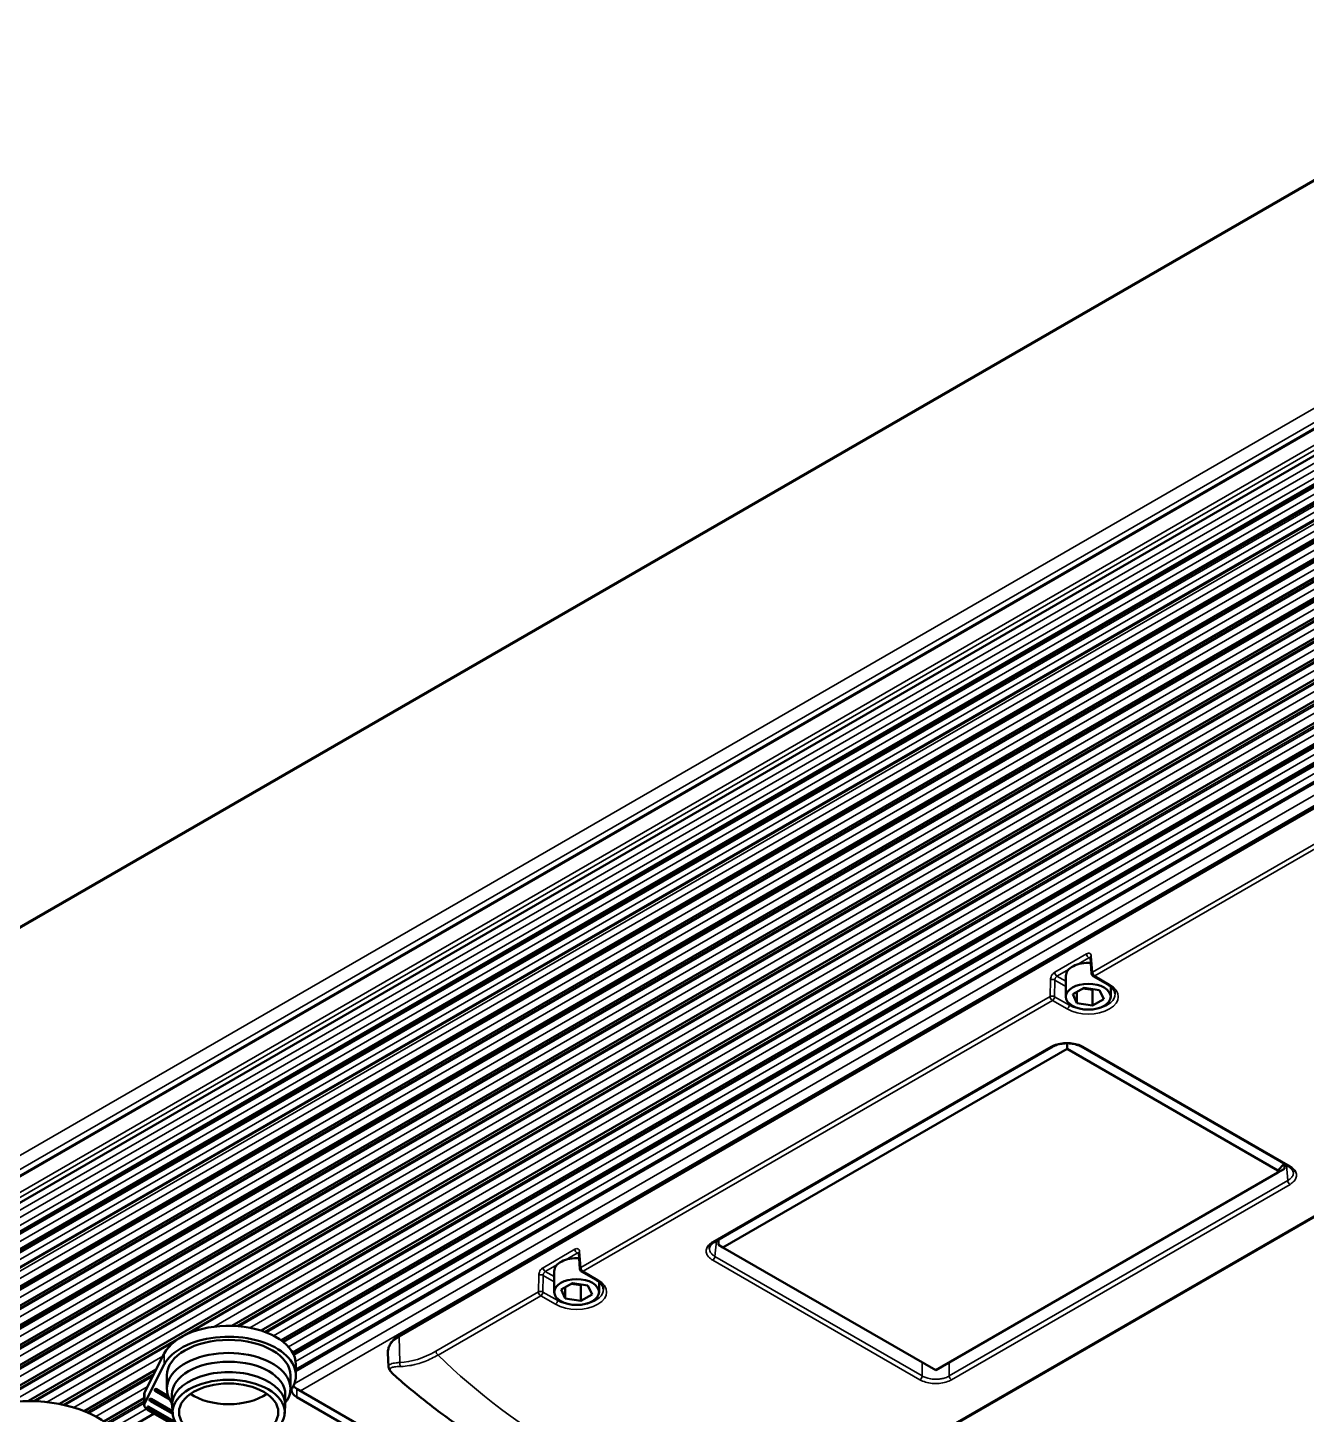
# Model space of a CAD drawing. Header units: millimetres. Extents: x 0 to 3000, y 0 to 3000.
# Drawn here: x 499.4 to 699.1, y 605.4 to 822 of the extents above; entities that cross this region are included whole.
import ezdxf

# ---------------------------------------------------------------- set-up
doc = ezdxf.new("R2010")
doc.units = ezdxf.units.MM
doc.layers.add('Visible (ANSI)', color=7, linetype='Continuous', lineweight=50)
doc.layers.add('Visible Narrow (ANSI)', color=7, linetype='Continuous', lineweight=35)

msp = doc.modelspace()

# ---------------------------------------------------------------- linework, layer by layer
at = {"layer": 'Visible (ANSI)'}
for p, q in [((1051.4966, 1000.8767), (345.804, 593.4449)), ((345.9632, 593.633), (1051.6558, 1001.0647)), ((1054.0235, 963.5751), (346.9168, 555.3268)), ((1053.3424, 958.9823), (346.5633, 550.9233)), ((1053.0309, 954.2989), (346.2936, 546.2639)), ((1052.9137, 951.4911), (346.1809, 543.4588)), ((1052.8455, 948.6208), (346.1149, 540.5897)), ((1052.8443, 948.5341), (345.9653, 540.4174)), ((1052.8285, 945.5993), (346.1933, 537.6233)), ((1052.8648, 942.6194), (346.2588, 534.6602)), ((1052.9531, 939.6247), (346.3639, 531.6753)), ((1053.0925, 936.6155), (346.5087, 528.6691)), ((1053.3085, 933.6072), (346.6931, 525.6426)), ((1053.6608, 930.6351), (492.1819, 606.4651)), ((1054.0178, 927.6239), (499.57, 607.5133)), ((863.0936, 814.1354), (504.4047, 607.0463)), ((844.7467, 800.2145), (531.317, 619.2558)), ((842.9061, 795.7425), (535.9156, 618.5015)), ((844.4601, 793.3394), (539.0159, 616.9911)), ((847.0026, 791.8917), (540.7925, 615.1012)), ((849.1876, 790.2033), (541.322, 612.4571)), ((557.5483, 617.8035), (847.7698, 785.3629)), ((665.392, 676.7417), (665.5805, 674.2713)), ((665.519, 677.0906), (665.5192, 677.0905)), ((661.5663, 673.9273), (661.5663, 670.6613)), ((665.8291, 673.8763), (668.1284, 672.5488)), ((662.6514, 671.0349), (664.4192, 672.0555)), ((663.2985, 671.4084), (663.2985, 669.6407)), ((665.7133, 671.7166), (664.2297, 671.9461)), ((666.834, 671.6819), (664.4192, 672.0555)), ((665.9028, 671.826), (665.7133, 671.7166)), ((665.7133, 671.7166), (665.7133, 669.2671)), ((667.4811, 670.2877), (666.834, 671.6819)), ((668.5663, 672.2504), (668.5663, 670.6613)), ((662.6514, 671.0349), (663.2985, 669.6407)), ((663.2985, 669.6407), (665.7133, 669.2671)), ((667.4811, 670.2877), (665.7133, 669.2671)), ((606.6615, 632.3409), (659.5214, 662.8595)), ((661.7429, 663.3536), (661.6906, 663.3838)), ((661.7951, 663.3838), (661.7429, 663.3536)), ((661.7429, 662.5371), (661.7429, 663.3536)), ((663.9643, 662.8595), (696.3181, 644.1801)), ((608.0027, 631.5103), (661.7429, 662.5371)), ((661.7429, 662.5371), (694.684, 643.5186)), ((694.684, 643.5186), (695.6668, 644.5561)), ((694.684, 643.1804), (695.684, 643.7577)), ((694.684, 643.5186), (694.684, 643.1804)), ((695.684, 644.5462), (695.684, 643.7577)), ((697.0899, 643.2465), (697.0899, 643.2464)), ((635.9967, 599.1246), (709.2754, 641.4321)), ((694.684, 643.1804), (641.2368, 612.3226)), ((607.2956, 632.707), (607.2956, 631.9185)), ((585.489, 630.6097), (585.6775, 628.1392)), ((585.6159, 630.9585), (585.6161, 630.9585)), ((605.8897, 631.4072), (605.8897, 631.4073)), ((608.0027, 631.5103), (607.2956, 631.9185)), ((641.2368, 612.3226), (608.0027, 631.5103)), ((581.6632, 627.7952), (581.6632, 624.5292)), ((582.7484, 624.9028), (584.5161, 625.9234)), ((586.931, 625.5498), (584.5161, 625.9234)), ((585.926, 627.7443), (588.2254, 626.4167)), ((588.6632, 626.1183), (588.6632, 624.5292)), ((582.7484, 624.9028), (583.3954, 623.5086)), ((583.3954, 625.2764), (583.3954, 623.5086)), ((585.8102, 625.5845), (584.3267, 625.814)), ((585.9997, 625.6939), (585.8102, 625.5845)), ((585.8102, 625.5845), (585.8102, 623.135)), ((587.578, 624.1556), (585.8102, 623.135)), ((587.578, 624.1556), (586.931, 625.5498)), ((583.3954, 623.5086), (585.8102, 623.135)), ((520.7434, 614.909), (517.718, 608.9607)), ((517.718, 607.246), (520.7434, 613.1944)), ((541.322, 613.2003), (541.322, 611.4857)), ((555.7874, 612.8675), (555.6947, 615.0328)), ((519.4776, 612.4203), (508.2481, 605.9369)), ((521.172, 609.4444), (521.172, 611.4857)), ((540.472, 609.4444), (540.472, 611.4857)), ((517.637, 608.6353), (517.637, 606.9207)), ((519.2888, 609.1546), (519.2888, 609.3179)), ((519.3164, 609.3715), (519.3164, 609.2082)), ((521.6189, 607.7687), (519.3386, 609.0852)), ((519.5295, 609.3587), (521.3817, 608.2894)), ((519.5295, 609.1954), (521.4674, 608.0766)), ((541.4947, 609.4063), (553.4494, 602.5042)), ((517.637, 607.9483), (511.3408, 604.3132)), ((518.1292, 606.4112), (518.1292, 606.5745)), ((518.1568, 606.6281), (518.1568, 606.4648)), ((518.3699, 606.6153), (522.3792, 604.3005)), ((518.3699, 606.452), (522.3792, 604.1372)), ((518.4686, 607.6277), (518.4686, 607.791)), ((518.4962, 607.8447), (518.4962, 607.6814)), ((522.0846, 605.4994), (518.5184, 607.5583)), ((518.7093, 607.8319), (522.0492, 605.9036)), ((518.7093, 607.6686), (522.0642, 605.7316)), ((521.972, 606.9133), (521.972, 608.5463)), ((522.0832, 605.5151), (521.9833, 606.6552)), ((539.5609, 605.5151), (539.6607, 606.6552)), ((539.672, 606.9133), (539.672, 608.5463)), ((541.4947, 608.0999), (553.4494, 601.1978)), ((519.191, 605.5452), (513.5543, 602.2908)), ((522.1883, 604.027), (518.179, 606.3418)), ((518.2228, 606.1042), (521.4943, 604.2154))]:
    msp.add_line(p, q, dxfattribs=at)
for centre in [(666.0791, 674.3093), (586.176, 628.1773)]:
    msp.add_arc(centre, 0.5, 184.362977, 240, dxfattribs=at)
for centre, major_axis, ratio, start_param, end_param in [((665.0663, 673.9273), (-3.5, 0), 0.57735027, 4.60150496, 6.28318531), ((665.0662, 673.9272), (-3.5001, 0), 0.57735027, 3.71027011, 3.71027509), ((584.3147, 651.6185), (-2.15, 0), 0.57735027, 4.46187659, 4.46193867), ((584.3146, 651.6185), (-2.15, 0), 0.57735027, 0.25045004, 0.25051213), ((585.1632, 627.7952), (-3.5, 0), 0.57735027, 4.60150496, 6.28318531), ((585.1631, 627.7952), (-3.5001, 0), 0.57735027, 3.71027011, 3.71027509), ((530.822, 613.2003), (10.5, 0), 0.57735027, 0, 2.85597355), ((530.822, 611.4857), (-10.5, 0), 0.57735027, 2.73111873, 5.99756621), ((530.822, 609.4444), (-9.65, 0), 0.57735027, 2.73153652, 6.69324144), ((530.822, 611.4857), (9.65, 0), 0.57735027, 0, 3.14159265), ((530.822, 608.5463), (8.85, 0), 0.57735027, 0, 3.14159265), ((530.822, 606.9133), (-8.85, 0), 0.57735027, 3.09106353, 6.33371443), ((557.1375, 611.8231), (-0.3318, -0.374), 0.68433162, 6.28067166, 6.2831853), ((519.637, 608.6353), (-2, 0), 0.57735027, 5.99756621, 6.28318531), ((519.4588, 609.1546), (-0.17, 0), 0.57735027, 5.70515248, 7.06858347), ((519.4588, 609.3179), (-0.17, 0), 0.57735027, 5.70515239, 6.28318531), ((519.4093, 609.2893), (-0.17, 0), 0.57735027, 3.92699082, 5.29042189), ((519.4093, 609.126), (0.17, 0), 0.57735027, 0.78539816, 2.14882902), ((530.822, 611.4857), (-7.75, 0), 0.57735027, 0.6927778, 2.44881485), ((543.616, 609.3247), (-3, 0), 0.57735027, 0.01385224, 0.78539816), ((543.616, 610.6311), (-3, 0), 0.57735027, 0.46509371, 0.78539816), ((499.4618, 598.5646), (15.5, 0), 0.57735027, 0, 2.35619449), ((519.637, 606.9207), (-2, 0), 0.57735027, 5.99756621, 7.06858347), ((518.2992, 606.4112), (-0.17, 0), 0.57735027, 5.70515248, 7.06858347), ((518.2992, 606.5745), (-0.17, 0), 0.57735027, 5.70515239, 6.28318531), ((518.2497, 606.5459), (-0.17, 0), 0.57735027, 3.92699082, 5.29042189), ((518.2497, 606.3826), (0.17, 0), 0.57735027, 0.78539816, 2.14882902), ((518.6386, 607.6277), (-0.17, 0), 0.57735027, 5.70515261, 7.06858347), ((518.6386, 607.791), (-0.17, 0), 0.57735027, 5.70515239, 6.28318531), ((518.5891, 607.7625), (-0.17, 0), 0.57735027, 3.92699082, 5.29042189), ((518.5891, 607.5992), (0.17, 0), 0.57735027, 0.78539816, 2.14882915)]:
    msp.add_ellipse(centre, major_axis=major_axis, ratio=ratio, start_param=start_param, end_param=end_param, dxfattribs=at)
for centre, major_axis in [((665.0663, 670.6613), (-3.5, 0)), ((585.1632, 624.5292), (-3.5, 0)), ((530.822, 605.7702), (8.75, 0)), ((530.822, 605.7702), (7.75, 0))]:
    msp.add_ellipse(centre, major_axis=major_axis, ratio=0.57735027, dxfattribs=at)
for points in [[(664.9874, 677.4255), (664.9871, 677.4254), (664.9869, 677.4254), (664.9866, 677.4254)], [(585.0843, 631.2934), (585.0841, 631.2934), (585.0838, 631.2934), (585.0835, 631.2934)], [(555.7875, 612.8638), (555.7875, 612.8639), (555.7875, 612.864), (555.7875, 612.864)]]:
    msp.add_open_spline(points, degree=3, dxfattribs=at)
for points, knots in [([(665.392, 676.7417), (665.3901, 676.7673), (665.386, 676.7861), (665.3804, 676.8043), (665.3787, 676.8077), (665.3787, 676.8077)], [0, 0, 0, 0, 0.0148814971, 0.0148814971, 0.0259475881, 0.0259475881, 0.0259475881, 0.0259475881]), ([(669.2482, 671.1377), (669.2423, 671.2295), (669.2246, 671.3219), (669.1629, 671.5102), (669.1189, 671.6062), (669.0014, 671.8002), (668.9278, 671.8982), (668.7501, 672.0924), (668.646, 672.1886), (668.4084, 672.3744), (668.275, 672.4642), (668.1284, 672.5488)], [5.534853527, 5.534853527, 5.534853527, 5.534853527, 5.684519883, 5.684519883, 5.834186239, 5.834186239, 5.983852595, 5.983852595, 6.133518951, 6.133518951, 6.283185307, 6.283185307, 6.283185307, 6.283185307]), ([(663.9643, 662.8595), (663.7579, 662.9787), (663.5107, 663.0851), (662.9733, 663.251), (662.6767, 663.3126), (662.0631, 663.3839), (661.7381, 663.3931), (661.104, 663.3563), (660.787, 663.3092), (660.2054, 663.1664), (659.9334, 663.0689), (659.6384, 662.9243), (659.5784, 662.8924), (659.5214, 662.8595)], [0, 0, 0, 0, 0.093106572, 0.093106572, 0.186131857, 0.186131857, 0.281347348, 0.281347348, 0.377445458, 0.377445458, 0.473120731, 0.473120731, 0.498843306, 0.498843306, 0.498843306, 0.498843306]), ([(697.0899, 643.2465), (697.0814, 643.3399), (697.0533, 643.437), (696.9542, 643.625), (696.8902, 643.715), (696.6849, 643.9339), (696.5182, 644.0645), (696.3181, 644.1801)], [0, 0, 0, 0, 0.074586752, 0.074586752, 0.136783768, 0.136783768, 0.227085367, 0.227085367, 0.227085367, 0.227085367]), ([(585.489, 630.6097), (585.487, 630.6353), (585.4829, 630.6541), (585.4774, 630.6722), (585.4756, 630.6756), (585.4756, 630.6756)], [0, 0, 0, 0, 0.0148814971, 0.0148814971, 0.025947588, 0.025947588, 0.025947588, 0.025947588]), ([(606.6615, 632.3409), (606.4532, 632.2206), (606.2815, 632.0842), (606.0388, 631.8179), (605.9627, 631.6868), (605.9053, 631.5122), (605.8944, 631.4594), (605.8897, 631.4073)], [0, 0, 0, 0, 0.093926631, 0.093926631, 0.185338759, 0.185338759, 0.226926645, 0.226926645, 0.226926645, 0.226926645]), ([(589.3451, 625.0056), (589.3392, 625.0975), (589.3215, 625.1899), (589.2599, 625.3782), (589.2158, 625.4741), (589.0983, 625.6681), (589.0248, 625.7662), (588.8471, 625.9604), (588.7429, 626.0565), (588.5053, 626.2424), (588.3719, 626.3321), (588.2254, 626.4167)], [5.534853527, 5.534853527, 5.534853527, 5.534853527, 5.684519883, 5.684519883, 5.834186239, 5.834186239, 5.983852595, 5.983852595, 6.133518951, 6.133518951, 6.283185307, 6.283185307, 6.283185307, 6.283185307]), ([(555.6947, 615.0328), (555.6854, 615.2504), (555.7069, 615.4688), (555.809, 615.8952), (555.8893, 616.103), (556.1015, 616.4999), (556.2332, 616.6892), (556.5405, 617.0461), (556.7162, 617.2138), (557.1052, 617.5262), (557.3187, 617.6709), (557.5483, 617.8035)], [3.902295594, 3.902295594, 3.902295594, 3.902295594, 4.064314271, 4.064314271, 4.226332949, 4.226332949, 4.388351626, 4.388351626, 4.550370303, 4.550370303, 4.71238898, 4.71238898, 4.71238898, 4.71238898]), ([(556.8052, 611.4498), (556.5485, 611.6775), (556.3378, 611.8839), (556.0054, 612.2709), (555.8764, 612.4528), (555.8003, 612.7413), (555.7902, 612.8014), (555.7875, 612.8638)], [0, 0, 0, 0, 0.138321724, 0.138321724, 0.288329937, 0.288329937, 0.324872165, 0.324872165, 0.324872165, 0.324872165]), ([(556.8057, 611.449), (558.4268, 610.0109), (560.1215, 608.6009), (563.652, 605.8421), (565.4878, 604.4933), (569.2941, 601.8614), (571.2645, 600.5784), (575.3331, 598.0824), (577.4312, 596.8696), (581.7478, 594.5182), (583.9662, 593.3797), (586.2409, 592.2803)], [2.933141895, 2.933141895, 2.933141895, 2.933141895, 2.992519265, 2.992519265, 3.051896635, 3.051896635, 3.111274006, 3.111274006, 3.170651376, 3.170651376, 3.230028746, 3.230028746, 3.230028746, 3.230028746])]:
    msp.add_open_spline(points, degree=3, knots=knots, dxfattribs=at)
at = {"layer": 'Visible Narrow (ANSI)'}
for p, q in [((345.9786, 557.9682), (1051.6712, 965.4)), ((1052.7139, 963.7976), (347.0214, 556.3658)), ((346.8153, 555.1406), (1053.922, 963.3889)), ((1053.5356, 960.7015), (346.6113, 552.5585)), ((1053.4167, 959.8507), (346.7814, 551.873)), ((1053.2474, 957.7684), (346.6102, 549.7913)), ((1053.1632, 956.5664), (346.6631, 548.6683)), ((1053.0847, 955.2933), (346.7163, 547.4713)), ((1053.01, 953.8778), (346.0826, 545.733)), ((1053.0175, 954.0303), (346.0947, 545.8883)), ((1052.8953, 950.8947), (345.977, 542.7552)), ((1052.9037, 951.176), (345.979, 543.0329)), ((1052.9584, 952.7112), (346.416, 544.7888)), ((1052.8687, 949.8644), (346.296, 541.9245)), ((1052.8376, 948.0136), (345.9661, 539.9012)), ((1052.829, 946.8831), (346.3332, 538.9876)), ((1052.83, 945.2597), (345.9923, 537.1666)), ((1052.8313, 945.0405), (345.9946, 536.9483)), ((1052.8724, 942.2743), (346.0585, 534.1947)), ((1052.8426, 943.9149), (346.3715, 536.0336)), ((1052.8776, 942.0526), (346.0628, 533.9731)), ((1052.9083, 940.9314), (346.4496, 533.0572)), ((1052.9672, 939.2632), (346.163, 531.1896)), ((1052.9762, 939.0403), (346.1724, 530.967)), ((1053.0253, 937.9329), (346.5674, 530.0592)), ((1053.1131, 936.2446), (346.3084, 528.1707)), ((1053.126, 936.0202), (346.3208, 527.946)), ((1053.1929, 934.9197), (346.7249, 527.0402)), ((1053.3524, 933.2365), (346.4936, 525.1313)), ((1053.3786, 933.016), (346.5089, 524.9047)), ((1053.5053, 931.947), (346.9221, 524.001)), ((1053.7063, 930.2518), (493.5255, 606.8312)), ((1053.7328, 930.0279), (494.2018, 606.9825)), ((1053.8599, 928.9562), (496.89, 607.3895)), ((1054.0648, 927.2278), (500.2819, 607.501)), ((1054.0917, 927.0005), (500.6764, 607.486)), ((861.8454, 814.8595), (502.4257, 607.3484)), ((863.4713, 813.9163), (504.9623, 606.9311)), ((847.4357, 804.4264), (524.8776, 618.1974)), ((845.8098, 802.3047), (528.5148, 619.1143)), ((844.4218, 799.5756), (532.0395, 619.2216)), ((844.1966, 799.1328), (532.5147, 619.1832)), ((843.3685, 797.5048), (534.1143, 618.9568)), ((842.9061, 795.2889), (536.4094, 618.3329)), ((536.7423, 618.207), (842.9061, 794.9708)), ((843.2597, 794.0593), (537.8257, 617.7169)), ((844.7454, 793.1747), (539.2642, 616.805)), ((539.4091, 616.689), (844.9183, 793.0748)), ((845.8875, 792.5153), (540.1417, 615.9928)), ((847.3645, 791.7711), (540.9263, 614.849)), ((541.0113, 614.6642), (847.6638, 791.7101)), ((848.5209, 791.0858), (541.2858, 613.7036)), ((541.0752, 610.179), (850.8254, 789.0134)), ((849.4001, 789.9965), (541.322, 612.1276)), ((852.4938, 788.3437), (542.03, 609.0973)), ((847.6664, 785.1196), (557.445, 617.5602)), ((665.7257, 674.4991), (739.7116, 717.2148)), ((740.0634, 716.6126), (666.0868, 673.9022)), ((673.2406, 678.0322), (673.2406, 678.0322)), ((659.8219, 674.4705), (664.8077, 677.3491)), ((665.1611, 676.7511), (663.2797, 675.6649)), ((665.4019, 676.612), (665.1611, 676.7511)), ((665.7257, 674.4991), (665.5373, 676.9695)), ((670.1036, 676.2211), (670.1036, 676.2211)), ((670.3083, 676.3393), (670.3083, 676.3393)), ((662.0565, 674.9587), (660.1752, 673.8725)), ((660.1752, 673.8725), (661.5663, 673.0694)), ((666.0869, 673.9021), (668.3784, 672.5736)), ((659.1392, 673.2755), (659.1014, 670.6745)), ((659.8078, 670.6672), (659.8456, 673.2683)), ((661.5663, 672.2748), (659.8456, 673.2683)), ((585.8227, 628.367), (659.1014, 670.6745)), ((659.4532, 670.0723), (586.1837, 627.7701)), ((661.7541, 668.749), (659.4533, 670.0722)), ((659.8078, 670.6672), (662.1072, 669.3397)), ((660.271, 669.6018), (660.271, 669.6018)), ((662.1072, 669.3397), (662.1175, 669.5728)), ((606.4115, 632.3656), (659.2714, 662.8843)), ((664.2143, 662.8843), (696.5681, 644.2048)), ((695.9949, 644.3667), (696.215, 641.9417)), ((635.7482, 599.154), (709.0254, 641.4569)), ((643.3552, 611.4231), (696.215, 641.9417)), ((696.5681, 641.351), (643.7082, 610.8324)), ((606.7646, 630.1025), (606.9847, 632.5275)), ((579.9188, 628.3385), (584.9047, 631.2171)), ((585.258, 630.619), (583.3767, 629.5329)), ((585.4989, 630.48), (585.258, 630.619)), ((585.8227, 628.367), (585.6342, 630.8375)), ((593.3375, 631.9002), (593.3375, 631.9002)), ((582.1535, 628.8267), (580.2722, 627.7405)), ((590.2005, 630.089), (590.2005, 630.089)), ((590.4053, 630.2072), (590.4053, 630.2072)), ((638.7653, 610.8324), (606.4115, 629.5118)), ((606.7646, 630.1025), (639.1183, 611.4231)), ((579.2361, 627.1435), (579.1983, 624.5425)), ((579.9047, 624.5352), (579.9425, 627.1362)), ((581.6632, 626.1428), (579.9425, 627.1362)), ((580.2722, 627.7405), (581.6632, 626.9374)), ((586.1839, 627.77), (588.4754, 626.4415)), ((563.1755, 615.2917), (579.1983, 624.5425)), ((579.5501, 623.9402), (563.5289, 614.6937)), ((581.851, 622.6169), (579.5502, 623.9402)), ((579.9047, 624.5352), (582.2041, 623.2077)), ((580.3679, 623.4698), (580.3679, 623.4698)), ((582.2041, 623.2077), (582.2144, 623.4407)), ((557.445, 617.5602), (557.5646, 613.5369)), ((522.1668, 616.6324), (505.2509, 606.866)), ((520.5407, 614.5105), (506.6527, 606.4923)), ((520.7474, 614.6298), (520.7434, 614.6275)), ((520.7458, 613.194), (520.7461, 614.9084)), ((639.1183, 613.5457), (639.1183, 611.4231)), ((643.3552, 611.4231), (643.3552, 613.5457)), ((519.1527, 611.7814), (508.7038, 605.7488)), ((518.9274, 611.3386), (509.0113, 605.6135)), ((518.0994, 609.7106), (510.083, 605.0823)), ((517.718, 608.9607), (517.718, 607.246)), ((519.5295, 609.3587), (519.5295, 609.1954)), ((541.4947, 609.4063), (541.4947, 608.0999)), ((517.637, 607.4947), (511.692, 604.0623)), ((511.9296, 603.8814), (517.637, 607.1765)), ((518.3699, 606.6153), (518.3699, 606.452)), ((518.7093, 607.8319), (518.7093, 607.6686)), ((517.9906, 606.2651), (512.7058, 603.2139))]:
    msp.add_line(p, q, dxfattribs=at)
for centre, major_axis, ratio, start_param, end_param in [((665.1611, 677.1594), (-0.25, 0.433), 0.57735027, 0.82028659, 2.35619002), ((665.8906, 676.7798), (-0.4986, -0.038), 0.58628494, 5.45440309, 6.28318531), ((671.5369, 676.5958), (2.0075, 0), 0.57735027, 3.64708199, 3.64709081), ((660.1752, 674.2808), (0.25, -0.433), 0.57735027, 3.96187508, 5.49778793), ((666.0791, 674.3093), (-0.4986, -0.038), 0.58628494, 5.45438081, 6.28318531), ((666.0791, 674.3093), (0.25, -0.433), 0.57735027, 3.9618974, 5.49778714), ((666.0791, 674.3093), (-0.25, -0.433), 0.57735027, 0, 0.78539816), ((665.065, 673.9268), (3.527, 0), 0.57735027, 0.57027083, 0.57027577), ((659.4925, 673.0858), (-0.4999, 0.0073), 0.52588929, 3.93591522, 5.50486212), ((665.0663, 670.6613), (4.6841, 0), 0.57735027, 3.92699082, 7.06858347), ((668.3784, 672.9818), (-0.25, -0.433), 0.57735027, 0, 0.78539816), ((659.4547, 670.4848), (0.4999, -0.0073), 0.52588929, 0.79432256, 2.36329239), ((659.4547, 670.4848), (-0.25, 0.433), 0.57735027, 0.82030475, 2.35619449), ((659.4547, 670.4848), (-0.25, -0.433), 0.57735027, 0.78539816, 2.30383461), ((661.7541, 669.1572), (0.25, 0.433), 0.57735027, 3.92699082, 5.44542727), ((665.0663, 671.0482), (4.1848, 0), 0.57735027, 3.92699082, 6.32025169), ((659.2714, 663.2925), (0.25, -0.433), 0.57735027, 5.49782629, 6.2831279), ((664.2143, 663.2925), (-0.25, -0.433), 0.57735027, 0, 0.78532914), ((696.5681, 644.6131), (-0.25, -0.433), 0.57735027, 0, 0.78536032), ((696.5681, 641.7593), (-0.25, 0.433), 0.57735027, 0.83775051, 2.35612513), ((585.258, 631.0273), (-0.25, 0.433), 0.57735027, 0.82028659, 2.35619002), ((585.9875, 630.6477), (-0.4986, -0.038), 0.58628494, 5.45440309, 6.28318531), ((606.4115, 632.7739), (0.25, -0.433), 0.57735027, 5.49785632, 6.28318531), ((580.2722, 628.1487), (0.25, -0.433), 0.57735027, 3.96187508, 5.49778793), ((586.176, 628.1773), (-0.4986, -0.038), 0.58628494, 5.45438081, 6.28318531), ((586.176, 628.1773), (0.25, -0.433), 0.57735027, 3.9618974, 5.49778714), ((585.1633, 627.7952), (3.5254, 0), 0.57735027, 0.57027083, 0.57027577), ((591.6338, 630.4637), (2.0074, 0), 0.57735027, 3.64708199, 3.64709081), ((606.4115, 629.9201), (-0.25, -0.433), 0.57735027, 0.78543698, 2.30383906), ((579.5894, 626.9538), (-0.4999, 0.0073), 0.52588929, 3.93591522, 5.50486212), ((585.1632, 624.5292), (4.6841, 0), 0.57735027, 3.92699082, 7.06858347), ((586.176, 628.1773), (-0.25, -0.433), 0.57735027, 0, 0.78539816), ((588.4754, 626.8497), (-0.25, -0.433), 0.57735027, 0, 0.78539816), ((579.5517, 624.3527), (0.4999, -0.0073), 0.52588929, 0.79432256, 2.36329239), ((579.5517, 624.3527), (-0.25, 0.433), 0.57735027, 0.82030475, 2.35619449), ((579.5517, 624.3527), (-0.25, -0.433), 0.57735027, 0.78539816, 2.30383461), ((585.1632, 624.9161), (4.1848, 0), 0.57735027, 3.92699082, 6.32025169), ((581.851, 623.0252), (0.25, 0.433), 0.57735027, 3.92699082, 5.44542727), ((561.6748, 615.1181), (-5.9819, 0), 0.57735027, 5.49778714, 6.30788053), ((557.7983, 617.3705), (-0.25, 0.433), 0.57735027, 0, 0.82030475), ((562.9633, 630.1342), (-8.9643, -15.7432), 0.5869178, 0.33752254, 0.78674313), ((563.5289, 615.1019), (0.25, -0.433), 0.57735027, 3.9618974, 5.49778714), ((682.3658, 654.6846), (-137.5501, 0), 0.57735027, 0.52772728, 1.04306902), ((557.1375, 611.8231), (-0.3318, -0.374), 0.68433162, 0, 0.16881107), ((682.3658, 658.5772), (-149.7526, 0), 0.57735027, 0.5769474, 0.87383426), ((638.7653, 611.2406), (0.25, 0.433), 0.57735027, 3.92706001, 5.44543479), ((643.7082, 611.2406), (0.25, -0.433), 0.57735027, 3.97934624, 5.49774835)]:
    msp.add_ellipse(centre, major_axis=major_axis, ratio=ratio, start_param=start_param, end_param=end_param, dxfattribs=at)
for points, knots in [([(665.5373, 676.9695), (665.529, 677.0779), (665.4782, 677.2545), (665.3128, 677.4236), (665.0784, 677.4626), (664.9026, 677.4038), (664.8078, 677.3491)], [0.000035748, 0.000035748, 0.000035748, 0.000035748, 0.25, 0.5, 0.75, 1, 1, 1, 1]), ([(659.8219, 674.4705), (659.7271, 674.4138), (659.5536, 674.2739), (659.3297, 673.969), (659.1788, 673.6176), (659.1425, 673.3906), (659.1392, 673.2755)], [0, 0, 0, 0, 0.25, 0.5, 0.75, 0.999981199, 0.999981199, 0.999981199, 0.999981199]), ([(659.8455, 673.2683), (659.845, 673.3066), (659.8487, 673.3473), (659.8564, 673.3886), (659.8634, 673.4255), (659.8735, 673.4629), (659.8867, 673.4999), (659.8983, 673.5325), (659.9122, 673.5648), (659.9281, 673.596), (659.942, 673.6233), (659.9575, 673.6498), (659.9742, 673.675), (659.9891, 673.6975), (660.0051, 673.719), (660.0218, 673.7392), (660.0374, 673.7579), (660.0536, 673.7756), (660.0704, 673.7919), (660.0868, 673.8079), (660.1037, 673.8226), (660.1209, 673.8359), (660.1388, 673.8497), (660.157, 673.862), (660.1752, 673.8725)], [0.00001764, 0.00001764, 0.00001764, 0.00001764, 0.175382884, 0.175382884, 0.175382884, 0.331827157, 0.331827157, 0.331827157, 0.470013938, 0.470013938, 0.470013938, 0.591083148, 0.591083148, 0.591083148, 0.699025802, 0.699025802, 0.699025802, 0.799407975, 0.799407975, 0.799407975, 0.897823619, 0.897823619, 0.897823619, 0.999979615, 0.999979615, 0.999979615, 0.999979615]), ([(664.2143, 662.8843), (663.9456, 663.0394), (663.3557, 663.2846), (662.2953, 663.4843), (661.1902, 663.4843), (660.1298, 663.2846), (659.54, 663.0393), (659.2714, 662.8843)], [0.000038176, 0.000038176, 0.000038176, 0.000038176, 0.2, 0.4, 0.6, 0.8, 0.999978339, 0.999978339, 0.999978339, 0.999978339]), ([(697.0899, 643.2464), (697.0927, 643.216), (697.094, 643.1855), (697.094, 643.1551), (697.094, 643.0993), (697.0892, 643.0435), (697.0798, 642.988), (697.0636, 642.8928), (697.0337, 642.7984), (696.9903, 642.7062), (696.9512, 642.6232), (696.9012, 642.5419), (696.8409, 642.4633), (696.7864, 642.3923), (696.7234, 642.3236), (696.6527, 642.2576), (696.5884, 642.1977), (696.5176, 642.1401), (696.4408, 642.0853), (696.3704, 642.035), (696.2949, 641.987), (696.215, 641.9417)], [0.466302114, 0.466302114, 0.466302114, 0.466302114, 0.5, 0.5, 0.5, 0.561768314, 0.561768314, 0.561768314, 0.667761864, 0.667761864, 0.667761864, 0.76323034, 0.76323034, 0.76323034, 0.849503014, 0.849503014, 0.849503014, 0.927951095, 0.927951095, 0.927951095, 0.99999999, 0.99999999, 0.99999999, 0.99999999]), ([(696.5681, 641.351), (696.8368, 641.5062), (697.2615, 641.8467), (697.6074, 642.459), (697.6074, 643.097), (697.2614, 643.7092), (696.8367, 644.0497), (696.5681, 644.2048)], [0.000038362, 0.000038362, 0.000038362, 0.000038362, 0.2, 0.4, 0.6, 0.8, 0.999979057, 0.999979057, 0.999979057, 0.999979057]), ([(585.6342, 630.8375), (585.6259, 630.9459), (585.5752, 631.1225), (585.4098, 631.2915), (585.1753, 631.3306), (584.9995, 631.2717), (584.9047, 631.2171)], [0.000035748, 0.000035748, 0.000035748, 0.000035748, 0.25, 0.5, 0.75, 1, 1, 1, 1]), ([(606.4115, 632.3656), (606.1428, 632.2105), (605.7181, 631.8699), (605.3722, 631.2577), (605.3722, 630.6196), (605.7182, 630.0074), (606.1429, 629.6669), (606.4115, 629.5118)], [0.000038261, 0.000038261, 0.000038261, 0.000038261, 0.2, 0.4, 0.6, 0.8, 0.999978522, 0.999978522, 0.999978522, 0.999978522]), ([(606.7646, 630.1025), (606.5809, 630.2067), (606.4204, 630.3254), (606.2896, 630.4542), (606.1736, 630.5684), (606.0811, 630.6906), (606.0142, 630.8174), (605.9544, 630.9306), (605.9151, 631.0477), (605.8971, 631.1658), (605.8894, 631.2163), (605.8855, 631.267), (605.8856, 631.3177), (605.8856, 631.3475), (605.887, 631.3774), (605.8897, 631.4072)], [0.000000008, 0.000000008, 0.000000008, 0.000000008, 0.165589352, 0.165589352, 0.165589352, 0.312538926, 0.312538926, 0.312538926, 0.443853192, 0.443853192, 0.443853192, 0.5, 0.5, 0.5, 0.53303511, 0.53303511, 0.53303511, 0.53303511]), ([(579.9188, 628.3385), (579.824, 628.2817), (579.6506, 628.1418), (579.4266, 627.8369), (579.2757, 627.4856), (579.2394, 627.2585), (579.2361, 627.1435)], [0, 0, 0, 0, 0.25, 0.5, 0.75, 0.999981199, 0.999981199, 0.999981199, 0.999981199]), ([(579.9425, 627.1362), (579.9419, 627.1746), (579.9456, 627.2153), (579.9534, 627.2566), (579.9603, 627.2935), (579.9705, 627.3309), (579.9836, 627.3678), (579.9952, 627.4005), (580.0091, 627.4327), (580.025, 627.4639), (580.0389, 627.4912), (580.0544, 627.5177), (580.0711, 627.543), (580.0861, 627.5655), (580.102, 627.5869), (580.1187, 627.6071), (580.1343, 627.6259), (580.1506, 627.6435), (580.1673, 627.6599), (580.1837, 627.6759), (580.2006, 627.6906), (580.2178, 627.7039), (580.2357, 627.7177), (580.2539, 627.7299), (580.2722, 627.7405)], [0.00001764, 0.00001764, 0.00001764, 0.00001764, 0.175382884, 0.175382884, 0.175382884, 0.331827157, 0.331827157, 0.331827157, 0.470013938, 0.470013938, 0.470013938, 0.591083148, 0.591083148, 0.591083148, 0.699025802, 0.699025802, 0.699025802, 0.799407975, 0.799407975, 0.799407975, 0.897823619, 0.897823619, 0.897823619, 0.999979615, 0.999979615, 0.999979615, 0.999979615]), ([(555.7875, 612.864), (555.786, 612.8992), (555.7892, 612.933), (555.7975, 612.9655), (555.814, 613.03), (555.8505, 613.0894), (555.9089, 613.1431), (555.9673, 613.1969), (556.0475, 613.2451), (556.1489, 613.2878), (556.2504, 613.3305), (556.3732, 613.3678), (556.5153, 613.4001), (556.6574, 613.4325), (556.8189, 613.4598), (556.995, 613.4824), (557.1711, 613.5049), (557.3614, 613.5228), (557.5646, 613.5369)], [0.449611524, 0.449611524, 0.449611524, 0.449611524, 0.5, 0.5, 0.5, 0.6, 0.6, 0.6, 0.7, 0.7, 0.7, 0.8, 0.8, 0.8, 0.9, 0.9, 0.9, 0.999999999, 0.999999999, 0.999999999, 0.999999999]), ([(556.8535, 611.4163), (556.8054, 611.459), (556.7593, 611.5008), (556.7151, 611.5415), (556.6679, 611.5849), (556.623, 611.6273), (556.5805, 611.6683), (556.5346, 611.7126), (556.4915, 611.7554), (556.4513, 611.7967), (556.4076, 611.8416), (556.3672, 611.8847), (556.3302, 611.926), (556.2897, 611.9712), (556.2533, 612.0142), (556.221, 612.0551), (556.1854, 612.1), (556.1548, 612.1423), (556.1288, 612.1823), (556.1003, 612.2261), (556.0775, 612.2671), (556.0603, 612.3054), (556.0414, 612.3474), (556.0291, 612.3862), (556.0232, 612.4221), (556.0167, 612.4614), (556.018, 612.4973), (556.0265, 612.5301), (556.0358, 612.5662), (556.054, 612.5987), (556.0806, 612.628), (556.1098, 612.6604), (556.1493, 612.689), (556.1984, 612.7144), (556.253, 612.7427), (556.3194, 612.767), (556.3973, 612.7882), (556.4845, 612.8119), (556.5859, 612.8317), (556.7011, 612.8481), (556.8298, 612.8666), (556.9756, 612.8809), (557.1379, 612.8917), (557.3161, 612.9036), (557.5142, 612.9113), (557.7306, 612.915)], [0, 0, 0, 0, 0.03326896, 0.03326896, 0.03326896, 0.068776568, 0.068776568, 0.068776568, 0.107059883, 0.107059883, 0.107059883, 0.148663708, 0.148663708, 0.148663708, 0.194138132, 0.194138132, 0.194138132, 0.244028059, 0.244028059, 0.244028059, 0.29885143, 0.29885143, 0.29885143, 0.359062416, 0.359062416, 0.359062416, 0.425102093, 0.425102093, 0.425102093, 0.497766822, 0.497766822, 0.497766822, 0.577918441, 0.577918441, 0.577918441, 0.666861813, 0.666861813, 0.666861813, 0.766432313, 0.766432313, 0.766432313, 0.877738282, 0.877738282, 0.877738282, 0.999948735, 0.999948735, 0.999948735, 0.999948735]), ([(557.5646, 613.5369), (557.5505, 613.49), (557.5354, 613.4028), (557.5382, 613.3009), (557.5482, 613.2331), (557.5589, 613.1861), (557.5729, 613.1405), (557.5975, 613.0793), (557.6438, 612.9969), (557.6973, 612.9405), (557.7308, 612.915)], [0, 0, 0, 0, 0.19661991, 0.34831, 0.42415504, 0.50000008, 0.57584513, 0.65169017, 0.80338025, 1, 1, 1, 1]), ([(557.7308, 612.915), (558.1622, 612.9223), (558.6062, 612.9627), (559.0542, 613.0347), (559.2189, 613.0612), (559.3842, 613.092), (559.5495, 613.1267), (559.795, 613.1784), (560.0405, 613.2388), (560.2888, 613.3087), (560.6627, 613.414), (561.043, 613.5404), (561.4394, 613.6937), (561.7873, 613.8283), (562.1476, 613.9839), (562.5169, 614.1618), (562.8479, 614.3212), (563.1861, 614.4985), (563.5289, 614.6937)], [0, 0, 0, 0, 0.24371698, 0.24371698, 0.24371698, 0.33333333, 0.33333333, 0.33333333, 0.46635929, 0.46635929, 0.46635929, 0.66666667, 0.66666667, 0.66666667, 0.84245723, 0.84245723, 0.84245723, 1, 1, 1, 1]), ([(638.7653, 610.8324), (639.034, 610.6772), (639.6239, 610.432), (640.6843, 610.2323), (641.7894, 610.2323), (642.8498, 610.4321), (643.4396, 610.6773), (643.7082, 610.8324)], [0.000038272, 0.000038272, 0.000038272, 0.000038272, 0.2, 0.4, 0.6, 0.8, 0.999978536, 0.999978536, 0.999978536, 0.999978536]), ([(643.3552, 611.4231), (643.1716, 611.3152), (642.9632, 611.2209), (642.7379, 611.1441), (642.538, 611.076), (642.3248, 611.0216), (642.1041, 610.9823), (641.9068, 610.9472), (641.7034, 610.9241), (641.4985, 610.9135), (641.4109, 610.909), (641.323, 610.9068), (641.2352, 610.9068), (641.1386, 610.9068), (641.0419, 610.9096), (640.9456, 610.9151), (640.7804, 610.9246), (640.6164, 610.9422), (640.456, 610.9677), (640.3114, 610.9907), (640.1698, 611.02), (640.0327, 611.0555), (639.9088, 611.0875), (639.7885, 611.1245), (639.6731, 611.166), (639.5681, 611.2038), (639.4672, 611.2454), (639.3709, 611.2904), (639.2825, 611.3318), (639.1982, 611.3762), (639.1183, 611.4231)], [0.000000008, 0.000000008, 0.000000008, 0.000000008, 0.165589352, 0.165589352, 0.165589352, 0.312538926, 0.312538926, 0.312538926, 0.443853192, 0.443853192, 0.443853192, 0.5, 0.5, 0.5, 0.561768314, 0.561768314, 0.561768314, 0.667761864, 0.667761864, 0.667761864, 0.76323034, 0.76323034, 0.76323034, 0.849503014, 0.849503014, 0.849503014, 0.927951095, 0.927951095, 0.927951095, 0.99999999, 0.99999999, 0.99999999, 0.99999999])]:
    msp.add_open_spline(points, degree=3, knots=knots, dxfattribs=at)
for points in [[(665.1611, 676.7511), (665.2397, 676.7965), (665.3202, 676.8088), (665.3854, 676.7866)], [(585.258, 630.619), (585.3366, 630.6644), (585.4171, 630.6768), (585.4823, 630.6546)]]:
    msp.add_open_spline(points, degree=3, dxfattribs=at)

doc.saveas('drawing.dxf')
